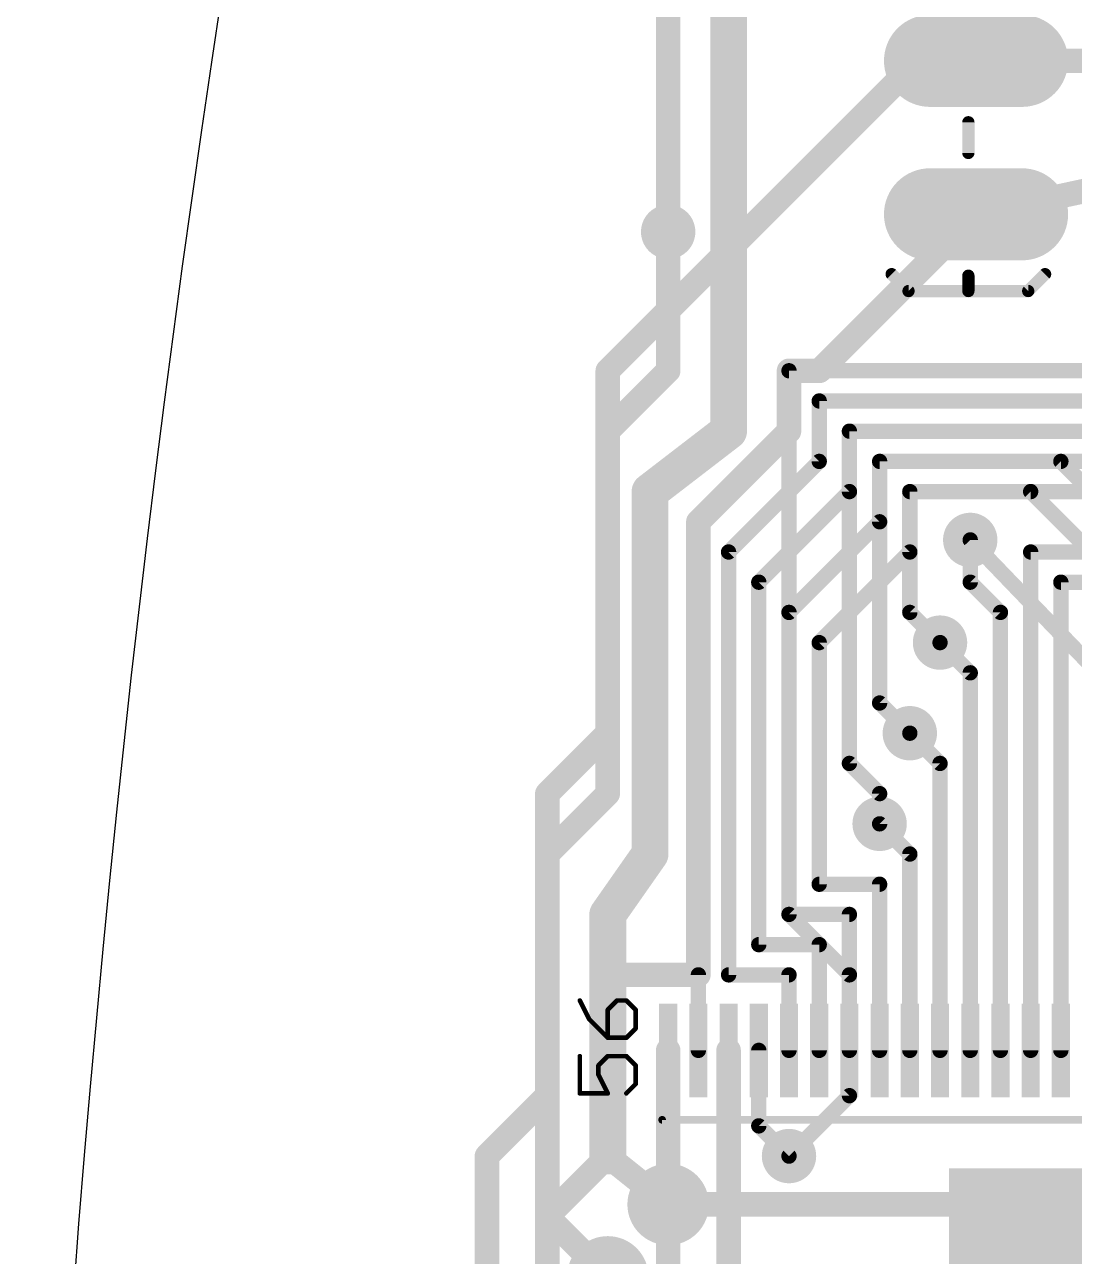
# Model space of a CAD drawing. Extents: x -47 to 149, y 1 to 249.
# Drawn here: x -46.65 to -29.28, y 35.34 to 55.73 of the extents above; entities that cross this region are included whole.
import ezdxf

# ---------------------------------------------------------------- set-up
doc = ezdxf.new("R2010")
doc.units = 0
for name, color, linetype in [('1', 22, 'CONTINUOUS'), ('16', 175, 'CONTINUOUS'), ('17', 82, 'CONTINUOUS'), ('18', 82, 'CONTINUOUS'), ('20', 7, 'CONTINUOUS'), ('21', 253, 'CONTINUOUS')]:
    doc.layers.add(name, color=color, linetype=linetype)

# ---------------------------------------------------------------- blocks, each defined once
blk = doc.blocks.new('LONGP100')
at = {"const_width": 1}
blk.add_lwpolyline([(-0.5, 0), (0.5, 0)], dxfattribs=at)
at = {"const_width": 0.5}
for points in [[(-0.5, 0.25, 1), (-0.5, -0.25)], [(0.5, -0.25, 1), (0.5, 0.25)]]:
    blk.add_lwpolyline(points, format="xyb", dxfattribs=at)
blk = doc.blocks.new('RECT')
blk.add_solid([(-0.5, -0.5), (0.5, -0.5), (-0.5, 0.5), (0.5, 0.5)])
blk = doc.blocks.new('ROUNDV')
at = {"const_width": 0.5}
blk.add_lwpolyline([(0, -0.25, 1), (0, 0.25, 1), (0, -0.25)], format="xyb", dxfattribs=at)

msp = doc.modelspace()

# ---------------------------------------------------------------- linework, layer by layer
at = {"layer": '1'}
for points, const_width in [([(-36, 52.3), (-36, 56.4)], 0.4064), ([(-31.87, 55.13), (-37, 50)], 0.4064), ([(-30.904, 55.13), (-31.87, 55.13)], 0.4064), ([(-30.904, 55.13), (-26.37, 55.13)], 0.4064), ([(-29, 53), (-30.904, 52.59)], 0.4064), ([(-33.494, 50), (-30.904, 52.59)], 0.4064), ([(-37, 50), (-37, 44)], 0.4064), ([(-34, 49), (-34, 50)], 0.4064), ([(-34, 50), (-33.494, 50)], 0.4064), ([(-18.5, 49.5), (-33.5, 49.5)], 0.254), ([(-33.5, 49.5), (-33.5, 48.5)], 0.254), ([(-35.5, 47.5), (-34, 49)], 0.4064), ([(-33, 48), (-33, 49)], 0.254), ([(-33, 49), (-18, 49)], 0.254), ([(-33.5, 48.5), (-35, 47)], 0.254), ([(-32.5, 47.5), (-32.5, 48.5)], 0.254), ([(-32.5, 48.5), (-16.5, 48.5)], 0.254), ([(-34.5, 46.5), (-33, 48)], 0.254), ([(-32, 47), (-32, 48)], 0.254), ([(-32, 48), (-29, 48)], 0.254), ([(-35.5, 40), (-35.5, 47.5)], 0.4064), ([(-34, 46), (-32.5, 47.5)], 0.254), ([(-31, 47.2), (-31, 46.5)], 0.254), ([(-35, 47), (-35, 40)], 0.254), ([(-33.5, 45.5), (-32, 47)], 0.254), ([(-15, 47), (-30, 47)], 0.254), ([(-30, 47), (-30, 38.75)], 0.254), ([(-34.5, 40.5), (-34.5, 46.5)], 0.254), ([(-31, 46.5), (-30.5, 46)], 0.254), ([(-15.5, 46.5), (-29.5, 46.5)], 0.254), ([(-29.5, 46.5), (-29.5, 38.75)], 0.254), ([(-34, 41), (-34, 46)], 0.254), ([(-30.5, 46), (-30.5, 38.75)], 0.254), ([(-33.5, 41.5), (-33.5, 45.5)], 0.254), ([(-31, 45), (-31.5, 45.5)], 0.254), ([(-31, 38.75), (-31, 45)], 0.254), ([(-37, 44), (-38, 43)], 0.4064), ([(-32, 44), (-31.5, 43.5)], 0.254), ([(-31.5, 43.5), (-31.5, 38.75)], 0.254), ([(-38, 43), (-38, 38)], 0.4064), ([(-32, 42), (-32.5, 42.5)], 0.254), ([(-32, 38.75), (-32, 42)], 0.254), ([(-32.5, 41.5), (-33.5, 41.5)], 0.254), ([(-32.5, 38.75), (-32.5, 41.5)], 0.254), ([(-33, 41), (-34, 41)], 0.254), ([(-33, 38.75), (-33, 41)], 0.254), ([(-33.5, 40.5), (-34.5, 40.5)], 0.254), ([(-33.5, 38.75), (-33.5, 40.5)], 0.254), ([(-37, 37), (-37, 40)], 0.4064), ([(-37, 40), (-35.5, 40)], 0.4064), ([(-35.5, 38.75), (-35.5, 40)], 0.254), ([(-35, 40), (-34, 40)], 0.254), ([(-34, 40), (-34, 38.75)], 0.254), ([(-36, 36.2), (-36, 38.75)], 0.4064), ([(-35, 38.75), (-35, 35.1)], 0.4064), ([(-34.5, 38.75), (-34.5, 37.5)], 0.254), ([(-38, 38), (-39, 37)], 0.4064), ([(-34.5, 37.5), (-34, 37)], 0.254), ([(-39, 37), (-39, 26)], 0.4064), ([(-38, 36), (-37, 37)], 0.4064), ([(-38, 26), (-38, 36)], 0.4064)]:
    msp.add_lwpolyline(points, dxfattribs=dict(at, const_width=const_width))
for points, const_width in [([(-31.87, 55.2316, 1), (-31.87, 55.0284)], 0.2032), ([(-31.7982, 55.0582, 1), (-31.9418, 55.2018)], 0.2032), ([(-30.904, 55.2316, 1), (-30.904, 55.0284)], 0.2032), ([(-30.904, 55.0284, 1), (-30.904, 55.2316)], 0.2032), ([(-30.9254, 52.6893, 1), (-30.8826, 52.4907)], 0.2032), ([(-30.8322, 52.5182, 1), (-30.9758, 52.6618)], 0.2032), ([(-36.1016, 52.3, 1), (-35.8984, 52.3)], 0.2032), ([(-36.8984, 50, 1), (-37.1016, 50)], 0.2032), ([(-37.0718, 50.0718, 1), (-36.9282, 49.9282)], 0.2032), ([(-33.8984, 50, 1), (-34.1016, 50)], 0.2032), ([(-34, 50.1016, 1), (-34, 49.8984)], 0.2032), ([(-33.5658, 50.0718, 1), (-33.4222, 49.9282)], 0.2032), ([(-33.494, 49.8984, 1), (-33.494, 50.1016)], 0.2032), ([(-33.5, 49.5635, 1), (-33.5, 49.4365)], 0.127), ([(-33.4365, 49.5, 1), (-33.5635, 49.5)], 0.127), ([(-33.9282, 48.9282, 1), (-34.0718, 49.0718)], 0.2032), ([(-34.1016, 49, 1), (-33.8984, 49)], 0.2032), ([(-32.9365, 49, 1), (-33.0635, 49)], 0.127), ([(-33, 49.0635, 1), (-33, 48.9365)], 0.127), ([(-33.5635, 48.5, 1), (-33.4365, 48.5)], 0.127), ([(-33.4551, 48.4551, 1), (-33.5449, 48.5449)], 0.127), ([(-32.4365, 48.5, 1), (-32.5635, 48.5)], 0.127), ([(-32.5, 48.5635, 1), (-32.5, 48.4365)], 0.127), ([(-32.9551, 47.9551, 1), (-33.0449, 48.0449)], 0.127), ([(-31.9365, 48, 1), (-32.0635, 48)], 0.127), ([(-32, 48.0635, 1), (-32, 47.9365)], 0.127), ([(-33.0635, 48, 1), (-32.9365, 48)], 0.127), ([(-35.3984, 47.5, 1), (-35.6016, 47.5)], 0.2032), ([(-35.5718, 47.5718, 1), (-35.4282, 47.4282)], 0.2032), ([(-32.5635, 47.5, 1), (-32.4365, 47.5)], 0.127), ([(-32.4551, 47.4551, 1), (-32.5449, 47.5449)], 0.127), ([(-30.9365, 47.2, 1), (-31.0635, 47.2)], 0.127), ([(-34.9365, 47, 1), (-35.0635, 47)], 0.127), ([(-35.0449, 47.0449, 1), (-34.9551, 46.9551)], 0.127), ([(-31.9551, 46.9551, 1), (-32.0449, 47.0449)], 0.127), ([(-30, 47.0635, 1), (-30, 46.9365)], 0.127), ([(-29.9365, 47, 1), (-30.0635, 47)], 0.127), ([(-32.0635, 47, 1), (-31.9365, 47)], 0.127), ([(-34.4365, 46.5, 1), (-34.5635, 46.5)], 0.127), ([(-34.5449, 46.5449, 1), (-34.4551, 46.4551)], 0.127), ([(-30.9551, 46.5449, 1), (-31.0449, 46.4551)], 0.127), ([(-31.0635, 46.5, 1), (-30.9365, 46.5)], 0.127), ([(-29.5, 46.5635, 1), (-29.5, 46.4365)], 0.127), ([(-29.4365, 46.5, 1), (-29.5635, 46.5)], 0.127), ([(-33.9365, 46, 1), (-34.0635, 46)], 0.127), ([(-34.0449, 46.0449, 1), (-33.9551, 45.9551)], 0.127), ([(-30.4365, 46, 1), (-30.5635, 46)], 0.127), ([(-30.5449, 45.9551, 1), (-30.4551, 46.0449)], 0.127), ([(-33.4365, 45.5, 1), (-33.5635, 45.5)], 0.127), ([(-33.5449, 45.5449, 1), (-33.4551, 45.4551)], 0.127), ([(-31.4551, 45.5449, 1), (-31.5449, 45.4551)], 0.127), ([(-30.9365, 45, 1), (-31.0635, 45)], 0.127), ([(-31.0449, 44.9551, 1), (-30.9551, 45.0449)], 0.127), ([(-37.1016, 44, 1), (-36.8984, 44)], 0.2032), ([(-36.9282, 43.9282, 1), (-37.0718, 44.0718)], 0.2032), ([(-31.9551, 44.0449, 1), (-32.0449, 43.9551)], 0.127), ([(-31.4365, 43.5, 1), (-31.5635, 43.5)], 0.127), ([(-31.5449, 43.4551, 1), (-31.4551, 43.5449)], 0.127), ([(-37.8984, 43, 1), (-38.1016, 43)], 0.2032), ([(-38.0718, 43.0718, 1), (-37.9282, 42.9282)], 0.2032), ([(-32.4551, 42.5449, 1), (-32.5449, 42.4551)], 0.127), ([(-31.9365, 42, 1), (-32.0635, 42)], 0.127), ([(-32.0449, 41.9551, 1), (-31.9551, 42.0449)], 0.127), ([(-33.5, 41.5635, 1), (-33.5, 41.4365)], 0.127), ([(-32.4365, 41.5, 1), (-32.5635, 41.5)], 0.127), ([(-32.5, 41.4365, 1), (-32.5, 41.5635)], 0.127), ([(-33.5635, 41.5, 1), (-33.4365, 41.5)], 0.127), ([(-34, 41.0635, 1), (-34, 40.9365)], 0.127), ([(-34.0635, 41, 1), (-33.9365, 41)], 0.127), ([(-32.9365, 41, 1), (-33.0635, 41)], 0.127), ([(-33, 40.9365, 1), (-33, 41.0635)], 0.127), ([(-34.5, 40.5635, 1), (-34.5, 40.4365)], 0.127), ([(-33.4365, 40.5, 1), (-33.5635, 40.5)], 0.127), ([(-33.5, 40.4365, 1), (-33.5, 40.5635)], 0.127), ([(-34.5635, 40.5, 1), (-34.4365, 40.5)], 0.127), ([(-36.8984, 40, 1), (-37.1016, 40)], 0.2032), ([(-37, 40.1016, 1), (-37, 39.8984)], 0.2032), ([(-35.5, 39.8984, 1), (-35.5, 40.1016)], 0.2032), ([(-35.6016, 40, 1), (-35.3984, 40)], 0.2032), ([(-35.4365, 40, 1), (-35.5635, 40)], 0.127), ([(-35, 40.0635, 1), (-35, 39.9365)], 0.127), ([(-35.0635, 40, 1), (-34.9365, 40)], 0.127), ([(-33.9365, 40, 1), (-34.0635, 40)], 0.127), ([(-34, 39.9365, 1), (-34, 40.0635)], 0.127), ([(-35.8984, 38.75, 1), (-36.1016, 38.75)], 0.2032), ([(-34.8984, 38.75, 1), (-35.1016, 38.75)], 0.2032), ([(-35.5635, 38.75, 1), (-35.4365, 38.75)], 0.127), ([(-34.4365, 38.75, 1), (-34.5635, 38.75)], 0.127), ([(-34.0635, 38.75, 1), (-33.9365, 38.75)], 0.127), ([(-33.5635, 38.75, 1), (-33.4365, 38.75)], 0.127), ([(-33.0635, 38.75, 1), (-32.9365, 38.75)], 0.127), ([(-32.5635, 38.75, 1), (-32.4365, 38.75)], 0.127), ([(-32.0635, 38.75, 1), (-31.9365, 38.75)], 0.127), ([(-31.5635, 38.75, 1), (-31.4365, 38.75)], 0.127), ([(-31.0635, 38.75, 1), (-30.9365, 38.75)], 0.127), ([(-30.5635, 38.75, 1), (-30.4365, 38.75)], 0.127), ([(-30.0635, 38.75, 1), (-29.9365, 38.75)], 0.127), ([(-29.5635, 38.75, 1), (-29.4365, 38.75)], 0.127), ([(-37.9282, 37.9282, 1), (-38.0718, 38.0718)], 0.2032), ([(-38.1016, 38, 1), (-37.8984, 38)], 0.2032), ([(-34.4551, 37.5449, 1), (-34.5449, 37.4551)], 0.127), ([(-34.5635, 37.5, 1), (-34.4365, 37.5)], 0.127), ([(-38.8984, 37, 1), (-39.1016, 37)], 0.2032), ([(-39.0718, 37.0718, 1), (-38.9282, 36.9282)], 0.2032), ([(-36.9282, 36.9282, 1), (-37.0718, 37.0718)], 0.2032), ([(-37.1016, 37, 1), (-36.8984, 37)], 0.2032), ([(-34.0449, 36.9551, 1), (-33.9551, 37.0449)], 0.127), ([(-36.1016, 36.2, 1), (-35.8984, 36.2)], 0.2032), ([(-37.8984, 36, 1), (-38.1016, 36)], 0.2032), ([(-38.0718, 36.0718, 1), (-37.9282, 35.9282)], 0.2032)]:
    msp.add_lwpolyline(points, format="xyb", dxfattribs=dict(at, const_width=const_width))
at = {"layer": '16'}
for points, const_width in [([(-35, 49), (-35, 59.4)], 0.6096), ([(-36, 50), (-36, 52.3)], 0.4064), ([(-37, 49), (-36, 50)], 0.4064), ([(-34, 41), (-34, 50)], 0.254), ([(-34, 50), (-20, 50)], 0.254), ([(-37, 43), (-37, 49)], 0.4064), ([(-36.3, 48), (-35, 49)], 0.6096), ([(-33, 43.5), (-33, 49)], 0.254), ([(-33, 49), (-29, 49)], 0.254), ([(-29.5, 48.5), (-32.5, 48.5)], 0.254), ([(-32.5, 48.5), (-32.5, 44.5)], 0.254), ([(-26.5, 45.5), (-29.5, 48.5)], 0.254), ([(-36.3, 42), (-36.3, 48)], 0.6096), ([(-32, 46), (-32, 48)], 0.254), ([(-32, 48), (-30, 48)], 0.254), ([(-30, 48), (-27, 45)], 0.254), ([(-28.5, 44.6), (-31, 47.2)], 0.254), ([(-31.5, 45.5), (-32, 46)], 0.254), ([(-32.5, 44.5), (-32, 44)], 0.254), ([(-32.5, 43), (-33, 43.5)], 0.254), ([(-38, 42), (-37, 43)], 0.4064), ([(-32.5, 42.5), (-32.5, 43)], 0.254), ([(-36.3, 42), (-37, 41)], 0.6096), ([(-38, 36), (-38, 42)], 0.4064), ([(-37, 41), (-37, 37)], 0.6096), ([(-33, 40), (-34, 41)], 0.254), ([(-33, 38), (-33, 40)], 0.254), ([(-34, 37), (-33, 38)], 0.254), ([(-37, 37), (-36, 36.2)], 0.4064), ([(-23.3, 36.2), (-36, 36.2)], 0.4064), ([(-36, 36.2), (-36, 30)], 0.4064), ([(-37, 35), (-38, 36)], 0.4064)]:
    msp.add_lwpolyline(points, dxfattribs=dict(at, const_width=const_width))
for points, const_width in [([(-35.8984, 52.3, 1), (-36.1016, 52.3)], 0.2032), ([(-35.9282, 49.9282, 1), (-36.0718, 50.0718)], 0.2032), ([(-36.1016, 50, 1), (-35.8984, 50)], 0.2032), ([(-33.9365, 50, 1), (-34.0635, 50)], 0.127), ([(-34, 50.0635, 1), (-34, 49.9365)], 0.127), ([(-36.8984, 49, 1), (-37.1016, 49)], 0.2032), ([(-37.0718, 49.0718, 1), (-36.9282, 48.9282)], 0.2032), ([(-35.1524, 49, 1), (-34.8476, 49)], 0.3048), ([(-34.9071, 48.8792, 1), (-35.0929, 49.1208)], 0.3048), ([(-32.9365, 49, 1), (-33.0635, 49)], 0.127), ([(-33, 49.0635, 1), (-33, 48.9365)], 0.127), ([(-32.5, 48.5635, 1), (-32.5, 48.4365)], 0.127), ([(-32.4365, 48.5, 1), (-32.5635, 48.5)], 0.127), ([(-29.4551, 48.5449, 1), (-29.5449, 48.4551)], 0.127), ([(-29.5, 48.4365, 1), (-29.5, 48.5635)], 0.127), ([(-36.1476, 48, 1), (-36.4524, 48)], 0.3048), ([(-36.3929, 48.1208, 1), (-36.2071, 47.8792)], 0.3048), ([(-31.9365, 48, 1), (-32.0635, 48)], 0.127), ([(-32, 48.0635, 1), (-32, 47.9365)], 0.127), ([(-29.9551, 48.0449, 1), (-30.0449, 47.9551)], 0.127), ([(-30, 47.9365, 1), (-30, 48.0635)], 0.127), ([(-30.9542, 47.244, 1), (-31.0458, 47.156)], 0.127), ([(-31.9551, 46.0449, 1), (-32.0449, 45.9551)], 0.127), ([(-32.0635, 46, 1), (-31.9365, 46)], 0.127), ([(-31.5449, 45.4551, 1), (-31.4551, 45.5449)], 0.127), ([(-32.4551, 44.5449, 1), (-32.5449, 44.4551)], 0.127), ([(-32.5635, 44.5, 1), (-32.4365, 44.5)], 0.127), ([(-32.0449, 43.9551, 1), (-31.9551, 44.0449)], 0.127), ([(-32.9551, 43.5449, 1), (-33.0449, 43.4551)], 0.127), ([(-33.0635, 43.5, 1), (-32.9365, 43.5)], 0.127), ([(-37.1016, 43, 1), (-36.8984, 43)], 0.2032), ([(-36.9282, 42.9282, 1), (-37.0718, 43.0718)], 0.2032), ([(-32.4365, 43, 1), (-32.5635, 43)], 0.127), ([(-32.5449, 42.9551, 1), (-32.4551, 43.0449)], 0.127), ([(-32.5635, 42.5, 1), (-32.4365, 42.5)], 0.127), ([(-36.1751, 41.9126, 1), (-36.4249, 42.0874)], 0.3048), ([(-37.8984, 42, 1), (-38.1016, 42)], 0.2032), ([(-38.0718, 42.0718, 1), (-37.9282, 41.9282)], 0.2032), ([(-36.4524, 42, 1), (-36.1476, 42)], 0.3048), ([(-36.8476, 41, 1), (-37.1524, 41)], 0.3048), ([(-37.1249, 41.0874, 1), (-36.8751, 40.9126)], 0.3048), ([(-33.9551, 41.0449, 1), (-34.0449, 40.9551)], 0.127), ([(-34.0635, 41, 1), (-33.9365, 41)], 0.127), ([(-32.9365, 40, 1), (-33.0635, 40)], 0.127), ([(-33.0449, 39.9551, 1), (-32.9551, 40.0449)], 0.127), ([(-33.0635, 38, 1), (-32.9365, 38)], 0.127), ([(-32.9551, 37.9551, 1), (-33.0449, 38.0449)], 0.127), ([(-37.1524, 37, 1), (-36.8476, 37)], 0.3048), ([(-36.9365, 37.0793, 1), (-37.0635, 36.9207)], 0.2032), ([(-34.0449, 37.0449, 1), (-33.9551, 36.9551)], 0.127), ([(-36, 36.3016, 1), (-36, 36.0984)], 0.2032), ([(-35.8984, 36.2, 1), (-36.1016, 36.2)], 0.2032), ([(-36.0635, 36.1207, 1), (-35.9365, 36.2793)], 0.2032), ([(-38.1016, 36, 1), (-37.8984, 36)], 0.2032), ([(-37.9282, 36.0718, 1), (-38.0718, 35.9282)], 0.2032)]:
    msp.add_lwpolyline(points, format="xyb", dxfattribs=dict(at, const_width=const_width))
at = {"layer": '20'}
msp.add_arc((236.4723, 13.3419), 283.1243, 123.6957, 182.4174, dxfattribs=at)
at = {"layer": '21'}
for points, const_width in [([(-31.031, 53.606), (-31.031, 54.114)], 0.2032), ([(-32.0216, 51.32), (-32.301, 51.5994)], 0.2032), ([(-31.031, 51.32), (-31.031, 51.574)], 0.2032), ([(-30.0404, 51.32), (-29.761, 51.5994)], 0.2032), ([(-31.031, 51.32), (-32.0216, 51.32)], 0.2032), ([(-31.031, 51.32), (-30.0404, 51.32)], 0.2032), ([(-37.4627, 39.5753), (-37.3086, 39.2671)], 0.0762), ([(-36.8463, 39.5753), (-37.0004, 39.4212)], 0.0762), ([(-36.6922, 39.5753), (-36.8463, 39.5753)], 0.0762), ([(-36.5381, 39.4212), (-36.6922, 39.5753)], 0.0762), ([(-37.0004, 39.4212), (-37.0004, 38.9589)], 0.0762), ([(-36.5381, 39.113), (-36.5381, 39.4212)], 0.0762), ([(-37.3086, 39.2671), (-37.0004, 38.9589)], 0.0762), ([(-36.6922, 38.9589), (-36.5381, 39.113)], 0.0762), ([(-37.0004, 38.9589), (-36.6922, 38.9589)], 0.0762), ([(-37.4627, 38.6545), (-37.4627, 38.0381)], 0.0762), ([(-37.1545, 38.5004), (-37.0004, 38.6545)], 0.0762), ([(-37.1545, 38.3463), (-37.1545, 38.5004)], 0.0762), ([(-37.0004, 38.6545), (-36.6922, 38.6545)], 0.0762), ([(-36.6922, 38.6545), (-36.5381, 38.5004)], 0.0762), ([(-36.5381, 38.5004), (-36.5381, 38.1922)], 0.0762), ([(-37.0004, 38.0381), (-37.1545, 38.3463)], 0.0762), ([(-36.5381, 38.1922), (-36.6922, 38.0381)], 0.0762), ([(-37.4627, 38.0381), (-37.0004, 38.0381)], 0.0762), ([(-36.1, 37.6), (-36.1, 32.4)], 0.127), ([(-22.4, 37.6), (-36.1, 37.6)], 0.127)]:
    msp.add_lwpolyline(points, dxfattribs=dict(at, const_width=const_width))
for points, const_width in [([(-30.9802, 54.114, 1), (-31.0818, 54.114)], 0.1016), ([(-31.0818, 53.606, 1), (-30.9802, 53.606)], 0.1016), ([(-32.2651, 51.6353, 1), (-32.3369, 51.5635)], 0.1016), ([(-30.9802, 51.574, 1), (-31.0818, 51.574)], 0.1016), ([(-29.7251, 51.5635, 1), (-29.7969, 51.6353)], 0.1016), ([(-32.0216, 51.3708, 1), (-32.0216, 51.2692)], 0.1016), ([(-32.0575, 51.2841, 1), (-31.9857, 51.3559)], 0.1016), ([(-31.031, 51.3708, 1), (-31.031, 51.2692)], 0.1016), ([(-31.031, 51.2692, 1), (-31.031, 51.3708)], 0.1016), ([(-30.0763, 51.3559, 1), (-30.0045, 51.2841)], 0.1016), ([(-30.0404, 51.2692, 1), (-30.0404, 51.3708)], 0.1016), ([(-31.0818, 51.32, 1), (-30.9802, 51.32)], 0.1016), ([(-37.4456, 39.5838, 1), (-37.4797, 39.5668)], 0.0381), ([(-36.8463, 39.5943, 1), (-36.8463, 39.5562)], 0.0381), ([(-36.8328, 39.5618, 1), (-36.8598, 39.5887)], 0.0381), ([(-36.6787, 39.5887, 1), (-36.7057, 39.5618)], 0.0381), ([(-36.6922, 39.5562, 1), (-36.6922, 39.5943)], 0.0381), ([(-37.0139, 39.4346, 1), (-36.9869, 39.4077)], 0.0381), ([(-36.9813, 39.4212, 1), (-37.0194, 39.4212)], 0.0381), ([(-36.5191, 39.4212, 1), (-36.5572, 39.4212)], 0.0381), ([(-36.5516, 39.4077, 1), (-36.5246, 39.4346)], 0.0381), ([(-37.2951, 39.2805, 1), (-37.3221, 39.2536)], 0.0381), ([(-37.3256, 39.2586, 1), (-37.2916, 39.2756)], 0.0381), ([(-36.5246, 39.0995, 1), (-36.5516, 39.1265)], 0.0381), ([(-37.0004, 38.9779, 1), (-37.0004, 38.9398)], 0.0381), ([(-37.0194, 38.9589, 1), (-36.9813, 38.9589)], 0.0381), ([(-37.0139, 38.9454, 1), (-36.9869, 38.9724)], 0.0381), ([(-36.7057, 38.9724, 1), (-36.6787, 38.9454)], 0.0381), ([(-36.6922, 38.9398, 1), (-36.6922, 38.9779)], 0.0381), ([(-36.5572, 39.113, 1), (-36.5191, 39.113)], 0.0381), ([(-37.4436, 38.6545, 1), (-37.4817, 38.6545)], 0.0381), ([(-37.1354, 38.5004, 1), (-37.1735, 38.5004)], 0.0381), ([(-37.0004, 38.6735, 1), (-37.0004, 38.6354)], 0.0381), ([(-36.9869, 38.641, 1), (-37.0139, 38.668)], 0.0381), ([(-36.6787, 38.668, 1), (-36.7057, 38.641)], 0.0381), ([(-36.6922, 38.6354, 1), (-36.6922, 38.6735)], 0.0381), ([(-36.5191, 38.5004, 1), (-36.5572, 38.5004)], 0.0381), ([(-37.168, 38.5139, 1), (-37.141, 38.4869)], 0.0381), ([(-37.1375, 38.3548, 1), (-37.1715, 38.3378)], 0.0381), ([(-37.1735, 38.3463, 1), (-37.1354, 38.3463)], 0.0381), ([(-36.5516, 38.4869, 1), (-36.5246, 38.5139)], 0.0381), ([(-36.5572, 38.1922, 1), (-36.5191, 38.1922)], 0.0381), ([(-36.5246, 38.1787, 1), (-36.5516, 38.2057)], 0.0381), ([(-37.4627, 38.0572, 1), (-37.4627, 38.0191)], 0.0381), ([(-37.4817, 38.0381, 1), (-37.4436, 38.0381)], 0.0381), ([(-37.0174, 38.0296, 1), (-36.9834, 38.0466)], 0.0381), ([(-37.0004, 38.0191, 1), (-37.0004, 38.0572)], 0.0381), ([(-36.7057, 38.0516, 1), (-36.6787, 38.0246)], 0.0381), ([(-36.0682, 37.6, 1), (-36.1318, 37.6)], 0.0635), ([(-36.1, 37.6318, 1), (-36.1, 37.5682)], 0.0635)]:
    msp.add_lwpolyline(points, format="xyb", dxfattribs=dict(at, const_width=const_width))

# ---------------------------------------------------------------- block references
at = {"layer": '1', "xscale": 0.3, "yscale": 1.55}
for p in [(-36, 38.75), (-35.5, 38.75), (-35, 38.75), (-34.5, 38.75), (-34, 38.75), (-33.5, 38.75), (-33, 38.75), (-32.5, 38.75), (-32, 38.75), (-31.5, 38.75), (-31, 38.75), (-30.5, 38.75), (-30, 38.75), (-29.5, 38.75)]:
    msp.add_blockref('RECT', p, dxfattribs=at)
at = {"layer": '1', "xscale": 3.6, "yscale": 4.7, "rotation": 90}
msp.add_blockref('RECT', (-29, 35), dxfattribs=at)
at = {"layer": '17', "xscale": 1.524, "yscale": 1.524}
for p in [(-30.904, 55.13), (-30.904, 55.13), (-30.904, 52.59), (-30.904, 52.59)]:
    msp.add_blockref('LONGP100', p, dxfattribs=at)
at = {"layer": '18'}
for p, xscale, yscale in [((-36, 52.3), 0.9, 0.9), ((-36, 52.3), 0.9, 0.9), ((-31, 47.2), 0.9, 0.9), ((-31, 47.2), 0.9, 0.9), ((-31.5, 45.5), 0.9, 0.9), ((-31.5, 45.5), 0.9, 0.9), ((-32, 44), 0.9, 0.9), ((-32, 44), 0.9, 0.9), ((-32.5, 42.5), 0.9, 0.9), ((-32.5, 42.5), 0.9, 0.9), ((-34, 37), 0.9, 0.9), ((-34, 37), 0.9, 0.9), ((-36, 36.2), 1.35, 1.35), ((-36, 36.2), 1.35, 1.35), ((-37, 35), 1.35, 1.35), ((-37, 35), 1.35, 1.35)]:
    msp.add_blockref('ROUNDV', p, dxfattribs=dict(at, xscale=xscale, yscale=yscale))

doc.saveas('drawing.dxf')
